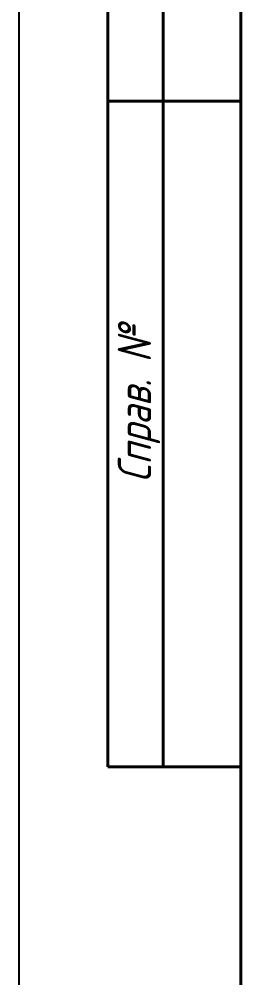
# Model space of a CAD drawing. Extents: x 260 to 1101, y 70 to 664.
# Drawn here: x 260 to 280, y 223 to 309.4 of the extents above; entities that cross this region are included whole.
import ezdxf

# ---------------------------------------------------------------- set-up
doc = ezdxf.new("R2010")
doc.units = 0
doc.header["$MEASUREMENT"] = 0
doc.layers.add('KONTUR', color=7, linetype='CONTINUOUS')
doc.layers.add('Основная', color=7, linetype='CONTINUOUS', lineweight=40)
doc.layers.add('текст', color=7, linetype='CONTINUOUS', lineweight=30)
doc.styles.add('GOST type A0', font='', dxfattribs={"oblique": 15, "height": 3.5})
doc.styles.get('GOST type A0').set_extended_font_data('GOST type A')

msp = doc.modelspace()

# ---------------------------------------------------------------- linework, layer by layer
at = {"layer": 'KONTUR'}
msp.add_line((260, 70), (260, 664), dxfattribs=at)
at = {"layer": 'Основная'}
for p, q in [((280, 115), (280, 659)), ((268, 362), (268, 242)), ((273, 242), (273, 362)), ((280, 302), (268, 302)), ((280, 242), (268, 242))]:
    msp.add_line(p, q, dxfattribs=at)

# ---------------------------------------------------------------- texts
at = {"layer": 'текст', "style": 'GOST type A0', "oblique": 15}
msp.add_text('Справ. №', height=3, rotation=90, dxfattribs=at).set_placement((271.908, 267.627))

doc.saveas('drawing.dxf')
